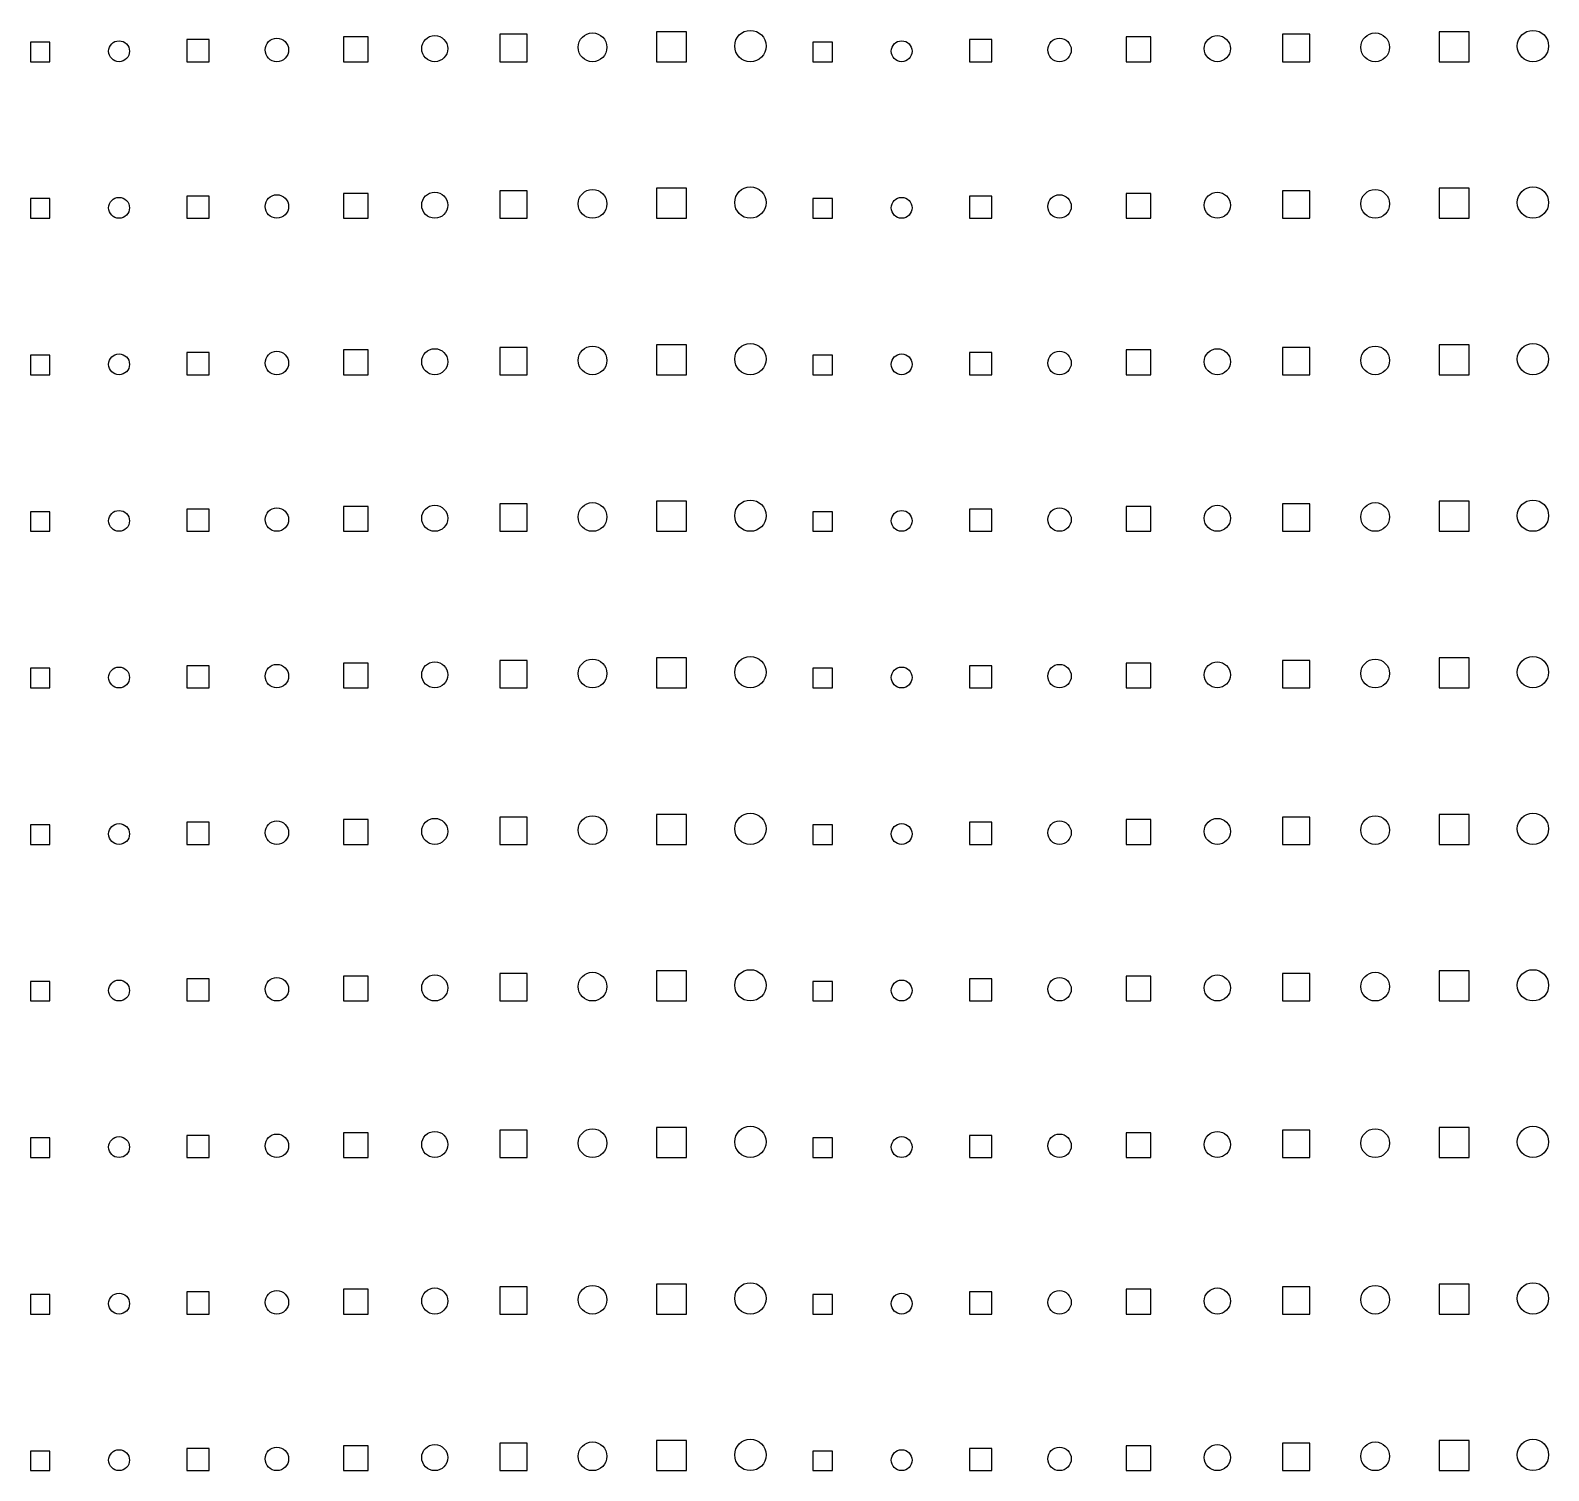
# Model space of a CAD drawing. Header units: metres. Extents: x 0 to 1164, y 0 to 1104.
import ezdxf

# ---------------------------------------------------------------- set-up
doc = ezdxf.new("R2010")
doc.units = ezdxf.units.M

msp = doc.modelspace()

# ---------------------------------------------------------------- linework, layer by layer
for points in [[(0, 1080), (15, 1080), (15, 1095), (0, 1095), (0, 1080)], [(120, 1080), (137, 1080), (137, 1097), (120, 1097), (120, 1080)], [(240, 1080), (259, 1080), (259, 1099), (240, 1099), (240, 1080)], [(360, 1080), (381, 1080), (381, 1101), (360, 1101), (360, 1080)], [(480, 1080), (503, 1080), (503, 1103), (480, 1103), (480, 1080)], [(600, 1080), (615, 1080), (615, 1095), (600, 1095), (600, 1080)], [(720, 1080), (737, 1080), (737, 1097), (720, 1097), (720, 1080)], [(840, 1080), (859, 1080), (859, 1099), (840, 1099), (840, 1080)], [(960, 1080), (981, 1080), (981, 1101), (960, 1101), (960, 1080)], [(1080, 1080), (1103, 1080), (1103, 1103), (1080, 1103), (1080, 1080)], [(240, 960), (259, 960), (259, 979), (240, 979), (240, 960)], [(360, 960), (381, 960), (381, 981), (360, 981), (360, 960)], [(480, 960), (503, 960), (503, 983), (480, 983), (480, 960)], [(840, 960), (859, 960), (859, 979), (840, 979), (840, 960)], [(960, 960), (981, 960), (981, 981), (960, 981), (960, 960)], [(1080, 960), (1103, 960), (1103, 983), (1080, 983), (1080, 960)], [(0, 960), (15, 960), (15, 975), (0, 975), (0, 960)], [(120, 960), (137, 960), (137, 977), (120, 977), (120, 960)], [(600, 960), (615, 960), (615, 975), (600, 975), (600, 960)], [(720, 960), (737, 960), (737, 977), (720, 977), (720, 960)], [(480, 840), (503, 840), (503, 863), (480, 863), (480, 840)], [(1080, 840), (1103, 840), (1103, 863), (1080, 863), (1080, 840)], [(0, 840), (15, 840), (15, 855), (0, 855), (0, 840)], [(120, 840), (137, 840), (137, 857), (120, 857), (120, 840)], [(240, 840), (259, 840), (259, 859), (240, 859), (240, 840)], [(360, 840), (381, 840), (381, 861), (360, 861), (360, 840)], [(600, 840), (615, 840), (615, 855), (600, 855), (600, 840)], [(720, 840), (737, 840), (737, 857), (720, 857), (720, 840)], [(840, 840), (859, 840), (859, 859), (840, 859), (840, 840)], [(960, 840), (981, 840), (981, 861), (960, 861), (960, 840)], [(0, 720), (15, 720), (15, 735), (0, 735), (0, 720)], [(120, 720), (137, 720), (137, 737), (120, 737), (120, 720)], [(240, 720), (259, 720), (259, 739), (240, 739), (240, 720)], [(360, 720), (381, 720), (381, 741), (360, 741), (360, 720)], [(480, 720), (503, 720), (503, 743), (480, 743), (480, 720)], [(600, 720), (615, 720), (615, 735), (600, 735), (600, 720)], [(720, 720), (737, 720), (737, 737), (720, 737), (720, 720)], [(840, 720), (859, 720), (859, 739), (840, 739), (840, 720)], [(960, 720), (981, 720), (981, 741), (960, 741), (960, 720)], [(1080, 720), (1103, 720), (1103, 743), (1080, 743), (1080, 720)], [(120, 600), (137, 600), (137, 617), (120, 617), (120, 600)], [(240, 600), (259, 600), (259, 619), (240, 619), (240, 600)], [(360, 600), (381, 600), (381, 621), (360, 621), (360, 600)], [(480, 600), (503, 600), (503, 623), (480, 623), (480, 600)], [(720, 600), (737, 600), (737, 617), (720, 617), (720, 600)], [(840, 600), (859, 600), (859, 619), (840, 619), (840, 600)], [(960, 600), (981, 600), (981, 621), (960, 621), (960, 600)], [(1080, 600), (1103, 600), (1103, 623), (1080, 623), (1080, 600)], [(0, 600), (15, 600), (15, 615), (0, 615), (0, 600)], [(600, 600), (615, 600), (615, 615), (600, 615), (600, 600)], [(360, 480), (381, 480), (381, 501), (360, 501), (360, 480)], [(480, 480), (503, 480), (503, 503), (480, 503), (480, 480)], [(960, 480), (981, 480), (981, 501), (960, 501), (960, 480)], [(1080, 480), (1103, 480), (1103, 503), (1080, 503), (1080, 480)], [(0, 480), (15, 480), (15, 495), (0, 495), (0, 480)], [(120, 480), (137, 480), (137, 497), (120, 497), (120, 480)], [(240, 480), (259, 480), (259, 499), (240, 499), (240, 480)], [(600, 480), (615, 480), (615, 495), (600, 495), (600, 480)], [(720, 480), (737, 480), (737, 497), (720, 497), (720, 480)], [(840, 480), (859, 480), (859, 499), (840, 499), (840, 480)], [(0, 360), (15, 360), (15, 375), (0, 375), (0, 360)], [(120, 360), (137, 360), (137, 377), (120, 377), (120, 360)], [(240, 360), (259, 360), (259, 379), (240, 379), (240, 360)], [(360, 360), (381, 360), (381, 381), (360, 381), (360, 360)], [(480, 360), (503, 360), (503, 383), (480, 383), (480, 360)], [(600, 360), (615, 360), (615, 375), (600, 375), (600, 360)], [(720, 360), (737, 360), (737, 377), (720, 377), (720, 360)], [(840, 360), (859, 360), (859, 379), (840, 379), (840, 360)], [(960, 360), (981, 360), (981, 381), (960, 381), (960, 360)], [(1080, 360), (1103, 360), (1103, 383), (1080, 383), (1080, 360)], [(120, 240), (137, 240), (137, 257), (120, 257), (120, 240)], [(240, 240), (259, 240), (259, 259), (240, 259), (240, 240)], [(360, 240), (381, 240), (381, 261), (360, 261), (360, 240)], [(480, 240), (503, 240), (503, 263), (480, 263), (480, 240)], [(720, 240), (737, 240), (737, 257), (720, 257), (720, 240)], [(840, 240), (859, 240), (859, 259), (840, 259), (840, 240)], [(960, 240), (981, 240), (981, 261), (960, 261), (960, 240)], [(1080, 240), (1103, 240), (1103, 263), (1080, 263), (1080, 240)], [(0, 240), (15, 240), (15, 255), (0, 255), (0, 240)], [(600, 240), (615, 240), (615, 255), (600, 255), (600, 240)], [(360, 120), (381, 120), (381, 141), (360, 141), (360, 120)], [(480, 120), (503, 120), (503, 143), (480, 143), (480, 120)], [(960, 120), (981, 120), (981, 141), (960, 141), (960, 120)], [(1080, 120), (1103, 120), (1103, 143), (1080, 143), (1080, 120)], [(0, 120), (15, 120), (15, 135), (0, 135), (0, 120)], [(120, 120), (137, 120), (137, 137), (120, 137), (120, 120)], [(240, 120), (259, 120), (259, 139), (240, 139), (240, 120)], [(600, 120), (615, 120), (615, 135), (600, 135), (600, 120)], [(720, 120), (737, 120), (737, 137), (720, 137), (720, 120)], [(840, 120), (859, 120), (859, 139), (840, 139), (840, 120)], [(0, 0), (15, 0), (15, 15), (0, 15), (0, 0)], [(120, 0), (137, 0), (137, 17), (120, 17), (120, 0)], [(240, 0), (259, 0), (259, 19), (240, 19), (240, 0)], [(360, 0), (381, 0), (381, 21), (360, 21), (360, 0)], [(480, 0), (503, 0), (503, 23), (480, 23), (480, 0)], [(600, 0), (615, 0), (615, 15), (600, 15), (600, 0)], [(720, 0), (737, 0), (737, 17), (720, 17), (720, 0)], [(840, 0), (859, 0), (859, 19), (840, 19), (840, 0)], [(960, 0), (981, 0), (981, 21), (960, 21), (960, 0)], [(1080, 0), (1103, 0), (1103, 23), (1080, 23), (1080, 0)]]:
    msp.add_lwpolyline(points)
for centre, radius in [((68, 1088), 8), ((189, 1089), 9), ((310, 1090), 10), ((431, 1091), 11), ((552, 1092), 12), ((668, 1088), 8), ((789, 1089), 9), ((910, 1090), 10), ((1031, 1091), 11), ((1152, 1092), 12), ((189, 969), 9), ((310, 970), 10), ((431, 971), 11), ((552, 972), 12), ((789, 969), 9), ((910, 970), 10), ((1031, 971), 11), ((1152, 972), 12), ((68, 968), 8), ((668, 968), 8), ((431, 851), 11), ((552, 852), 12), ((1031, 851), 11), ((1152, 852), 12), ((68, 848), 8), ((189, 849), 9), ((310, 850), 10), ((668, 848), 8), ((789, 849), 9), ((910, 850), 10), ((68, 728), 8), ((189, 729), 9), ((310, 730), 10), ((431, 731), 11), ((552, 732), 12), ((668, 728), 8), ((789, 729), 9), ((910, 730), 10), ((1031, 731), 11), ((1152, 732), 12), ((189, 609), 9), ((310, 610), 10), ((431, 611), 11), ((552, 612), 12), ((789, 609), 9), ((910, 610), 10), ((1031, 611), 11), ((1152, 612), 12), ((68, 608), 8), ((668, 608), 8), ((431, 491), 11), ((552, 492), 12), ((1031, 491), 11), ((1152, 492), 12), ((68, 488), 8), ((189, 489), 9), ((310, 490), 10), ((668, 488), 8), ((789, 489), 9), ((910, 490), 10), ((68, 368), 8), ((189, 369), 9), ((310, 370), 10), ((431, 371), 11), ((552, 372), 12), ((668, 368), 8), ((789, 369), 9), ((910, 370), 10), ((1031, 371), 11), ((1152, 372), 12), ((189, 249), 9), ((310, 250), 10), ((431, 251), 11), ((552, 252), 12), ((789, 249), 9), ((910, 250), 10), ((1031, 251), 11), ((1152, 252), 12), ((68, 248), 8), ((668, 248), 8), ((310, 130), 10), ((431, 131), 11), ((552, 132), 12), ((910, 130), 10), ((1031, 131), 11), ((1152, 132), 12), ((68, 128), 8), ((189, 129), 9), ((668, 128), 8), ((789, 129), 9), ((552, 12), 12), ((1152, 12), 12), ((68, 8), 8), ((189, 9), 9), ((310, 10), 10), ((431, 11), 11), ((668, 8), 8), ((789, 9), 9), ((910, 10), 10), ((1031, 11), 11)]:
    msp.add_circle(centre, radius)

doc.saveas('drawing.dxf')
